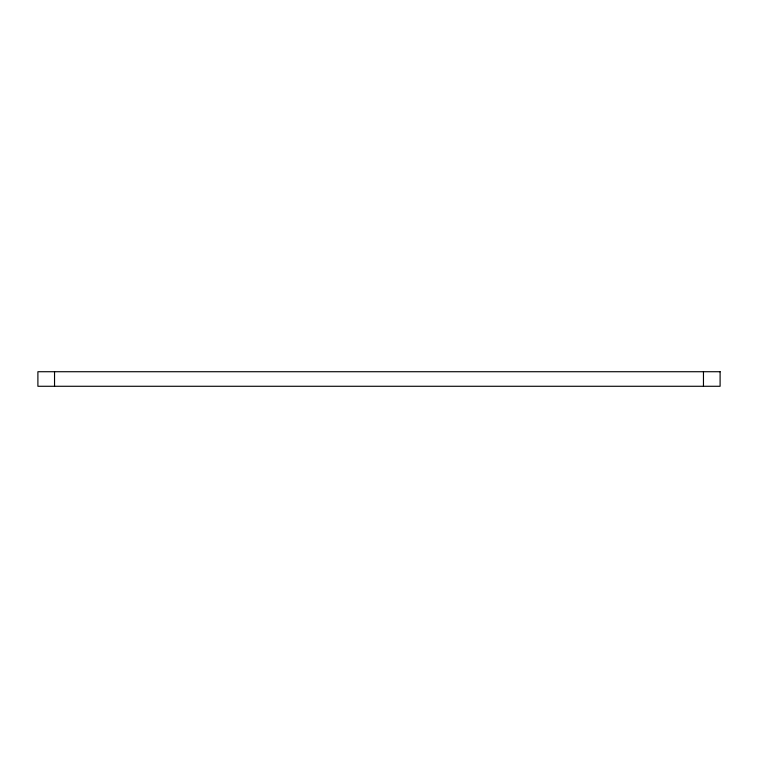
<?xml version="1.0" encoding="UTF-8"?>
<svg xmlns="http://www.w3.org/2000/svg" width="758" height="758" viewBox="0 0 758 758"><rect width="100%" height="100%" fill="white"/><g stroke="black" fill="none" stroke-linecap="round" stroke-linejoin="round"><path stroke-width="1.14" d="M703.462 371.723L703.462 386.277M54.538 371.723L54.538 386.277M720.1 371.723L37.9 371.723L37.9 386.277L720.1 386.277L720.1 371.723"/></g></svg>
